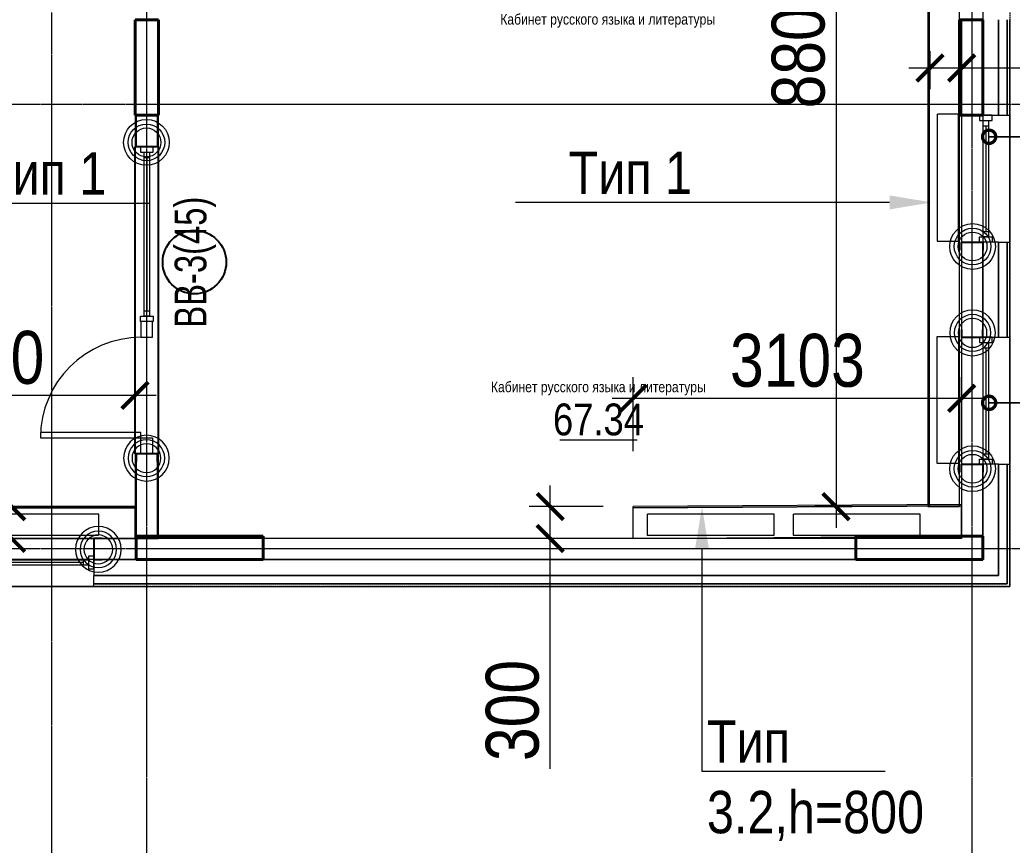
# Model space of a CAD drawing. Header units: millimetres. Extents: x -65509 to 912790, y 446 to 713294.
# Drawn here: x 495201 to 504578, y 503485 to 511283 of the extents above; entities that cross this region are included whole.
import ezdxf
from ezdxf import colors
from ezdxf.entities.mleader import LeaderData, LeaderLine
from ezdxf.enums import TextEntityAlignment as Align
from ezdxf.math import Vec2, Vec3

# ---------------------------------------------------------------- set-up
doc = ezdxf.new("R2010")
doc.units = ezdxf.units.MM
for name, pattern in [('CENTER2', [28.575, 19.05, -3.175, 3.175, -3.175]), ('DASHED', [19.05, 12.7, -6.35]), ('HIDDEN2', [4.7625, 3.175, -1.5875])]:
    doc.linetypes.add(name, pattern=pattern)
doc.layers.get('Defpoints').update_dxf_attribs({"color": 250})
for name, color, linetype, lineweight in [('A-AREA', 250, 'Continuous', 15), ('A-Wall_Материал_Газоблок_Контур', 250, 'Continuous', 0), ('АР_Area', 250, 'Continuous', 5), ('АР_Витраж', 250, 'Continuous', 13), ('АР_Витраж марка', 250, 'Continuous', 9), ('АР_Двери_витраж', 250, 'Continuous', 9), ('АР_Колонны', 250, 'Continuous', 30), ('АР_Окна', 250, 'Continuous', 5), ('АР_площадь пом', 250, 'Continuous', 5), ('АР_Размеры обшивки', 250, 'Continuous', 5), ('АР_Стены ЖБ', 250, 'Continuous', 35), ('АР_Стены ПЕНОблок', 250, 'Continuous', 20), ('АР_Тонкая', 250, 'Continuous', 5), ('АР_Утеплитель', 250, 'Continuous', 0), ('Зашивка радиаторов тип 3 (ГВЛВ 2 слоя_перамогранит)', 250, 'Continuous', 25), ('КМ_Фахверки', 250, 'Continuous', 25), ('Марка окна', 250, 'Continuous', 25), ('Размеры зашивки ГКЛ', 250, 'Continuous', 0), ('РД_Оси_100', 250, 'Continuous', 0), ('РД_проем_инж перемыч_фахверк', 250, 'Continuous', 18)]:
    doc.layers.add(name, color=color, linetype=linetype, lineweight=lineweight)
doc.layers.add('АР_Делит', color=250, linetype='Continuous', lineweight=0, plot=False)
doc.layers.add('РД_Проем', color=250, linetype='Continuous', lineweight=0, plot=False)
doc.layers.add('АР_Отопительные приборы', color=1, linetype='HIDDEN2', lineweight=0, true_color=0xff0000)
doc.layers.add('Зашивка радиаторов тип 1 (фанера и МДФ)', color=7, linetype='Continuous', lineweight=0, true_color=0x000085)
doc.layers.add('РД_Витраж_вн', color=250, linetype='Continuous')
doc.styles.add('Arial_09', font='ARIALN.TTF', dxfattribs={"width": 0.9})
doc.styles.add('style1', font='ARIALN.TTF')
doc.dimstyles.new('Dim200_ареал', dxfattribs={"dimscale": 100, "dimtxt": 5, "dimasz": 2.5, "dimexe": 2, "dimexo": 2, "dimgap": 1, "dimtad": 1, "dimzin": 12, "dimdsep": 46, "dimtxsty": 'style1', "dimblk": 'ARCHTICK', "dimcen": 3, "dimdle": 2, "dimclrd": 256, "dimclre": 256, "dimaunit": 1, "dimadec": 0, "dimazin": 3, "dimtfac": 1, "dimtmove": 1, "dimatfit": 3, "dimldrblk": 'OPEN30', "dimfxl": 5, "dimfxlon": 1, "dimtolj": 1, "dimtzin": 0, "dimlwd": 9, "dimlwe": 9, "dimarcsym": 0})

# ---------------------------------------------------------------- blocks, each defined once
blk = doc.blocks.new('_DotSmall')
at = {"color": 0, "linetype": 'ByBlock', "const_width": 0.5}
blk.add_lwpolyline([(-0.0625, 0, 1), (0.0625, 0, 1)], format="xyb", close=True, dxfattribs=at)
blk = doc.blocks.new('Ф_пеноблок 200')
at = {"layer": 'АР_Делит', "color": 1}
for radius in [216.3, 173, 136.2]:
    blk.add_circle((103.4, -41.9), radius, dxfattribs=at)
at = {"layer": 'КМ_Фахверки'}
blk.add_lwpolyline([(0, -75), (0, 0), (200, 0), (200, -75)], dxfattribs=at)
blk = doc.blocks.new('СОШ_2200_АР_ОСИ_М100_28.05.24')
at = {"layer": 'АР_Делит', "color": 5, "linetype": 'DASHED'}
blk.add_lwpolyline([(114955, 135155), (114955, -355), (93595.036, -355), (93595.036, 13855), (94145, 13855), (94145, 68320), (66055, 68320), (66055, 13857.73), (83455, 13857.73), (83455, -355), (45245, -355), (45245, 13145), (44695, 13145), (44695, 26755), (45245, 26755), (45245, 68320), (20455, 68320), (20455, 26755), (27955, 26755), (27955, 13145), (-355, 13145), (-355, 100855), (37145, 100855), (37145, 129155)], dxfattribs=at)
at = {"layer": 'РД_Оси_100', "linetype": 'CENTER2'}
for p, q in [((114600, -6155), (114600, 139938.679)), ((119910, 4200), (94200, 4200)), ((119910, 0), (94200, 0))]:
    blk.add_line(p, q, dxfattribs=at)
for points in [[(105900, 139938.679), (105900, -6155)], [(106800, -6155), (106800, 139938.679)]]:
    blk.add_lwpolyline(points, dxfattribs=at)
blk = doc.blocks.new('Bottom_R_1200')
at = {"layer": 'АР_Отопительные приборы'}
blk.add_lwpolyline([(-600, -100), (600, -100), (600, 100), (-600, 100)], close=True, dxfattribs=at)
blk = doc.blocks.new('Bottom_L_1200')
at = {"layer": 'АР_Отопительные приборы'}
blk.add_lwpolyline([(600, -100), (-600, -100), (-600, 100), (600, 100)], close=True, dxfattribs=at)
blk = doc.blocks.new('_ArchTick')
at = {"color": 0, "linetype": 'ByBlock', "const_width": 0.15}
blk.add_lwpolyline([(-0.5, -0.5), (0.5, 0.5)], dxfattribs=at)
blk = doc.blocks.new('*D666')
at = {"layer": 'Defpoints', "color": 0, "lineweight": 25, "transparency": 16777216}
for p in [(503303.9, 515483.3), (502914.9, 506683.3), (503303.9, 506683.3)]:
    blk.add_point(p, dxfattribs=at)
at = {"layer": 'АР_Размеры обшивки', "lineweight": 9, "transparency": 16777216}
for p, q in [((502914.9, 515683.3), (502914.9, 506483.3)), ((503103.9, 515483.3), (502714.9, 515483.3)), ((503103.9, 506683.3), (502714.9, 506683.3))]:
    blk.add_line(p, q, dxfattribs=at)
at = {"layer": 'АР_Размеры обшивки', "lineweight": 9, "transparency": 16777216, "xscale": 250, "yscale": 250, "zscale": 250}
for p, rotation in [((502914.9, 515483.3), 90), ((502914.9, 506683.3), 270)]:
    blk.add_blockref('_ArchTick', p, dxfattribs=dict(at, rotation=rotation))
at = {"layer": 'АР_Размеры обшивки', "color": 0, "transparency": 16777216, "insert": (502559.6, 511083.3), "char_height": 500, "attachment_point": 5, "rotation": 90, "style": 'style1'}
blk.add_mtext('\\A1;8800', dxfattribs=at)
blk = doc.blocks.new('_Open30')
at = {"color": 0, "linetype": 'ByBlock', "lineweight": -2}
for p, q in [((-1, 0.268), (0, 0)), ((0, 0), (-1, -0.268)), ((0, 0), (-1, 0))]:
    blk.add_line(p, q, dxfattribs=at)
blk = doc.blocks.new('*D698')
at = {"layer": 'Defpoints', "color": 0, "lineweight": 25, "transparency": 16777216}
for p in [(496290.2, 507735.3), (493299.9, 506683.3), (496290.2, 506683.3)]:
    blk.add_point(p, dxfattribs=at)
at = {"layer": 'АР_Размеры обшивки', "lineweight": 9, "transparency": 16777216}
for p, q in [((493299.9, 507235.3), (493299.9, 507935.3)), ((496290.2, 507235.3), (496290.2, 507935.3)), ((493099.9, 507735.3), (496490.2, 507735.3))]:
    blk.add_line(p, q, dxfattribs=at)
at = {"layer": 'АР_Размеры обшивки', "lineweight": 9, "transparency": 16777216, "xscale": 250, "yscale": 250, "zscale": 250, "rotation": 180}
blk.add_blockref('_ArchTick', (493299.9, 507735.3), dxfattribs=at)
at = {"layer": 'АР_Размеры обшивки', "lineweight": 9, "transparency": 16777216, "xscale": 250, "yscale": 250, "zscale": 250}
blk.add_blockref('_ArchTick', (496290.2, 507735.3), dxfattribs=at)
at = {"layer": 'АР_Размеры обшивки', "color": 0, "transparency": 16777216, "insert": (494795.5, 508090.6), "char_height": 500, "attachment_point": 5, "style": 'style1'}
blk.add_mtext('\\A1;2990', dxfattribs=at)
blk = doc.blocks.new('*D719')
at = {"layer": 'Defpoints', "color": 0, "lineweight": 25, "transparency": 16777216}
for p in [(504100.9, 507707.6), (504100.9, 506697.1), (500997.9, 506383.3)]:
    blk.add_point(p, dxfattribs=at)
at = {"layer": 'АР_Размеры обшивки', "lineweight": 9, "transparency": 16777216}
for p, q in [((500997.9, 507207.6), (500997.9, 507907.6)), ((504100.9, 507207.6), (504100.9, 507907.6)), ((500797.9, 507707.6), (504300.9, 507707.6))]:
    blk.add_line(p, q, dxfattribs=at)
at = {"layer": 'АР_Размеры обшивки', "lineweight": 9, "transparency": 16777216, "xscale": 250, "yscale": 250, "zscale": 250, "rotation": 180}
blk.add_blockref('_ArchTick', (500997.9, 507707.6), dxfattribs=at)
at = {"layer": 'АР_Размеры обшивки', "lineweight": 9, "transparency": 16777216, "xscale": 250, "yscale": 250, "zscale": 250}
blk.add_blockref('_ArchTick', (504100.9, 507707.6), dxfattribs=at)
at = {"layer": 'АР_Размеры обшивки', "color": 0, "transparency": 16777216, "insert": (502549.4, 508062.9), "char_height": 500, "attachment_point": 5, "style": 'style1'}
blk.add_mtext('\\A1;3103', dxfattribs=at)
blk = doc.blocks.new('*D720')
at = {"layer": 'Defpoints', "color": 0, "lineweight": 25, "transparency": 16777216}
for p in [(500212.9, 506683.3), (501000.9, 506683.3), (500997.9, 506383.3)]:
    blk.add_point(p, dxfattribs=at)
at = {"layer": 'АР_Размеры обшивки', "lineweight": 9, "transparency": 16777216}
for p, q in [((500212.9, 506183.3), (500212.9, 506883.3)), ((500712.9, 506683.3), (500012.9, 506683.3)), ((500712.9, 506383.3), (500012.9, 506383.3)), ((500212.9, 504205.2), (500212.9, 506383.3))]:
    blk.add_line(p, q, dxfattribs=at)
at = {"layer": 'АР_Размеры обшивки', "lineweight": 9, "transparency": 16777216, "xscale": 250, "yscale": 250, "zscale": 250}
for p, rotation in [((500212.9, 506683.3), 90), ((500212.9, 506383.3), 270)]:
    blk.add_blockref('_ArchTick', p, dxfattribs=dict(at, rotation=rotation))
at = {"layer": 'АР_Размеры обшивки', "color": 0, "transparency": 16777216, "insert": (499857.6, 504757.3), "char_height": 500, "attachment_point": 5, "rotation": 90, "style": 'style1'}
blk.add_mtext('\\A1;300', dxfattribs=at)
blk = doc.blocks.new('*D768')
at = {"layer": 'Defpoints', "color": 0, "lineweight": 25, "transparency": 16777216}
for p in [(503800.9, 511186.3), (504100.9, 511186.3), (503800.9, 510828.3)]:
    blk.add_point(p, dxfattribs=at)
at = {"layer": 'АР_Размеры обшивки', "lineweight": 9, "transparency": 16777216}
for p, q in [((503800.9, 510986.3), (503800.9, 510628.3)), ((504100.9, 510986.3), (504100.9, 510628.3)), ((504300.9, 510828.3), (503600.9, 510828.3)), ((506228, 510828.3), (504100.9, 510828.3))]:
    blk.add_line(p, q, dxfattribs=at)
at = {"layer": 'АР_Размеры обшивки', "lineweight": 9, "transparency": 16777216, "xscale": 250, "yscale": 250, "zscale": 250, "rotation": 180}
blk.add_blockref('_ArchTick', (503800.9, 510828.3), dxfattribs=at)
at = {"layer": 'АР_Размеры обшивки', "lineweight": 9, "transparency": 16777216, "xscale": 250, "yscale": 250, "zscale": 250}
blk.add_blockref('_ArchTick', (504100.9, 510828.3), dxfattribs=at)
at = {"layer": 'АР_Размеры обшивки', "color": 0, "transparency": 16777216, "insert": (505675.9, 511183.6), "char_height": 500, "attachment_point": 5, "style": 'style1'}
blk.add_mtext('\\A1;300', dxfattribs=at)
blk = doc.blocks.new('*D769')
at = {"layer": 'Defpoints', "color": 0, "lineweight": 25, "transparency": 16777216}
for p in [(495122.9, 506683.3), (495910.9, 506683.3), (495907.9, 506383.3)]:
    blk.add_point(p, dxfattribs=at)
at = {"layer": 'АР_Размеры обшивки', "lineweight": 9, "transparency": 16777216}
for p, q in [((495122.9, 506183.3), (495122.9, 506883.3)), ((495622.9, 506683.3), (494922.9, 506683.3)), ((495622.9, 506383.3), (494922.9, 506383.3)), ((495122.9, 504205.2), (495122.9, 506383.3))]:
    blk.add_line(p, q, dxfattribs=at)
at = {"layer": 'АР_Размеры обшивки', "lineweight": 9, "transparency": 16777216, "xscale": 250, "yscale": 250, "zscale": 250}
for p, rotation in [((495122.9, 506683.3), 90), ((495122.9, 506383.3), 270)]:
    blk.add_blockref('_ArchTick', p, dxfattribs=dict(at, rotation=rotation))
at = {"layer": 'АР_Размеры обшивки', "color": 0, "transparency": 16777216, "insert": (494767.6, 504757.3), "char_height": 500, "attachment_point": 5, "rotation": 90, "style": 'style1'}
blk.add_mtext('\\A1;300', dxfattribs=at)
blk = doc.blocks.new('MOK-МаркаПом_овал_ареал')
for p, q in [((-2.986, 3.764), (3.522, 3.764)), ((-2.75, -3), (2.75, -3))]:
    blk.add_line(p, q)
for centre, radius, start, end in [((-2.986, 0.215), 3.55, 90, 270), ((3.522, 0.215), 3.55, 270, 90), ((-7.411, 0), 7.161, 0, 0.00095)]:
    blk.add_arc(centre, radius, start, end)
at = {"color": 0, "style": 'style1'}
blk.add_attdef('АР-ПОМЕЩЕНИЕ:НОМЕР', text='', height=3, dxfattribs=at).set_placement((0.261, 0), align=Align.MIDDLE)
blk = doc.blocks.new('MOK-МаркаПомещения1')
at = {"layer": 'A-AREA', "color": 0}
blk.add_line((-3.651, -1.944), (3.649, -1.944), dxfattribs=at)
at = {"layer": 'A-AREA', "color": 0, "style": 'style1'}
blk.add_attdef('АР-ПОМЕЩЕНИЕ:ПЛОЩАДЬ', text='', height=3, dxfattribs=at).set_placement((0, 0), align=Align.MIDDLE)
at = {"layer": 'Defpoints', "style": 'style1', "flags": 8}
blk.add_attdef('АР-ПОМЕЩЕНИЕ:НАИМЕНОВАНИЕ', text='', height=1, dxfattribs=at).set_placement((0, 2.956), align=Align.MIDDLE)
blk = doc.blocks.new('МаркаВитража1')
at = {"layer": 'Defpoints'}
blk.add_circle((0, 0), 3, dxfattribs=at)
at = {"color": 0, "linetype": 'ByBlock', "lineweight": -2, "style": 'Arial_09', "width": 0.9}
blk.add_attdef('АР-ОКНО:НАИМЕНОВАНИЕ', text='', height=3, dxfattribs=at).set_placement((0, 0), align=Align.MIDDLE)

msp = doc.modelspace()

# ---------------------------------------------------------------- linework, layer by layer
at = {"layer": 'A-Wall_Материал_Газоблок_Контур', "linetype": 'Continuous', "lineweight": 0}
for p, q in [((504100.882, 510383.318), (504100.882, 509183.318)), ((504100.882, 508283.318), (504100.882, 507083.318)), ((495900.882, 506383.318), (493500.882, 506383.318)), ((493500.882, 505928.318), (495900.882, 505928.318))]:
    msp.add_line(p, q, dxfattribs=at)
at = {"layer": 'АР_Витраж', "linetype": 'Continuous', "lineweight": 5}
for p, q in [((496290.882, 510083.318), (496290.882, 508433.318)), ((496510.882, 510083.318), (496510.882, 508433.318))]:
    msp.add_line(p, q, dxfattribs=at)
at = {"layer": 'АР_Витраж', "linetype": 'Continuous', "lineweight": 13}
for p, q in [((496375.882, 509983.318), (496425.882, 509983.318)), ((496400.882, 509983.318), (496400.882, 508533.318)), ((496375.882, 508533.318), (496425.882, 508533.318))]:
    msp.add_line(p, q, dxfattribs=at)
for points in [[(496460.882, 510033.318), (496460.882, 510083.318), (496340.882, 510083.318), (496340.882, 510033.318)], [(496375.882, 510033.318), (496425.882, 510033.318), (496425.882, 508483.318), (496375.882, 508483.318)], [(496460.882, 508483.318), (496460.882, 508433.318), (496340.882, 508433.318), (496340.882, 508483.318)]]:
    msp.add_lwpolyline(points, close=True, dxfattribs=at)
at = {"layer": 'АР_Двери_витраж', "linetype": 'Continuous', "lineweight": 9}
for points in [[(496455.882, 508283.318), (496455.882, 508433.318), (496345.882, 508433.318), (496345.882, 508283.318)], [(496345.882, 507333.318), (496345.882, 507383.318), (495395.882, 507383.318), (495395.882, 507333.318)], [(496455.882, 507333.318), (496455.882, 507183.318), (496345.882, 507183.318), (496345.882, 507333.318)]]:
    msp.add_lwpolyline(points, close=True, dxfattribs=at)
msp.add_arc((496345.882, 507333.318), 950, 90, 180, dxfattribs=at)
at = {"layer": 'АР_Колонны', "linetype": 'HIDDEN2', "lineweight": 25}
for p, q in [((496290.882, 511283.318), (496510.882, 511283.318)), ((496290.882, 510383.318), (496290.882, 511283.318)), ((496510.882, 511283.318), (496510.882, 510383.318)), ((504080.882, 511283.318), (504300.882, 511283.318)), ((504080.882, 510383.318), (504080.882, 511283.318)), ((496510.882, 510383.318), (496290.882, 510383.318)), ((496300.882, 506403.318), (497500.882, 506403.318)), ((496300.882, 506183.318), (496300.882, 506403.318)), ((497500.882, 506403.318), (497500.882, 506183.318)), ((503100.882, 506403.318), (504300.882, 506403.318)), ((503100.882, 506183.318), (503100.882, 506403.318)), ((504300.882, 506403.318), (504300.882, 506183.318)), ((497500.882, 506183.318), (496300.882, 506183.318)), ((504300.882, 506183.318), (503100.882, 506183.318))]:
    msp.add_line(p, q, dxfattribs=at)
at = {"layer": 'АР_Колонны', "linetype": 'Continuous', "lineweight": 35}
for p, q in [((496290.882, 511283.318), (496290.882, 510383.318)), ((496510.882, 511283.318), (496290.882, 511283.318)), ((496510.882, 510383.318), (496510.882, 511283.318)), ((504080.882, 511283.318), (504080.882, 510383.318)), ((504300.882, 511283.318), (504080.882, 511283.318)), ((496290.882, 510383.318), (496510.882, 510383.318)), ((496300.882, 506403.318), (496300.882, 506183.318)), ((497500.882, 506403.318), (496300.882, 506403.318)), ((497500.882, 506183.318), (497500.882, 506403.318)), ((503100.882, 506403.318), (503100.882, 506183.318)), ((504300.882, 506403.318), (503100.882, 506403.318)), ((504300.882, 506183.318), (504300.882, 506403.318)), ((496300.882, 506183.318), (497500.882, 506183.318)), ((503100.882, 506183.318), (504300.882, 506183.318))]:
    msp.add_line(p, q, dxfattribs=at)
at = {"layer": 'АР_Окна', "linetype": 'Continuous', "lineweight": 5}
for p, q in [((504100.882, 510383.318), (504100.882, 509183.318)), ((504303.382, 509283.318), (504353.382, 509283.318)), ((504100.882, 508283.318), (504100.882, 507083.318)), ((504303.382, 508183.318), (504353.382, 508183.318)), ((495900.882, 506383.318), (493500.882, 506383.318)), ((495800.882, 506180.818), (495800.882, 506130.818)), ((495800.882, 506155.818), (493600.882, 506155.818)), ((495900.882, 505928.318), (493500.882, 505928.318))]:
    msp.add_line(p, q, dxfattribs=at)
for points in [[(504388.382, 509233.318), (504388.382, 509183.318), (504268.382, 509183.318), (504268.382, 509233.318)], [(504388.382, 508233.318), (504388.382, 508283.318), (504268.382, 508283.318), (504268.382, 508233.318)], [(504388.382, 507133.318), (504388.382, 507083.318), (504268.382, 507083.318), (504268.382, 507133.318)], [(495850.882, 506180.818), (495850.882, 506130.818), (493550.882, 506130.818), (493550.882, 506180.818)], [(495850.882, 506095.818), (495900.882, 506095.818), (495900.882, 506215.818), (495850.882, 506215.818)]]:
    msp.add_lwpolyline(points, close=True, dxfattribs=at)
at = {"layer": 'АР_Стены ЖБ', "linetype": 'Continuous', "lineweight": 40}
for p, q in [((496510.882, 511283.318), (496290.882, 511283.318)), ((496290.882, 511283.318), (496290.882, 510383.318)), ((496510.882, 510383.318), (496510.882, 511283.318)), ((504300.882, 511283.318), (504080.882, 511283.318)), ((504080.882, 511283.318), (504080.882, 510383.318)), ((496290.882, 510383.318), (496510.882, 510383.318)), ((497500.882, 506403.318), (496300.882, 506403.318)), ((496300.882, 506403.318), (496300.882, 506183.318)), ((497500.882, 506183.318), (497500.882, 506403.318)), ((504300.882, 506403.318), (503100.882, 506403.318)), ((503100.882, 506403.318), (503100.882, 506183.318)), ((504300.882, 506183.318), (504300.882, 506403.318)), ((496300.882, 506183.318), (497500.882, 506183.318)), ((503100.882, 506183.318), (504300.882, 506183.318))]:
    msp.add_line(p, q, dxfattribs=at)
at = {"layer": 'АР_Стены ПЕНОблок', "linetype": 'Continuous', "lineweight": 20}
for p, q in [((504100.882, 511283.318), (504100.882, 510383.318)), ((496500.882, 510383.318), (496300.882, 510383.318)), ((496300.882, 510383.318), (496300.882, 510083.318)), ((496500.882, 510083.318), (496500.882, 510383.318)), ((496300.882, 510083.318), (496500.882, 510083.318)), ((504300.882, 509183.318), (504100.882, 509183.318)), ((504100.882, 509183.318), (504100.882, 508283.318)), ((504300.882, 508283.318), (504300.882, 509183.318)), ((504100.882, 508283.318), (504300.882, 508283.318)), ((496500.882, 507183.318), (496300.882, 507183.318)), ((496300.882, 507183.318), (496300.882, 506383.318)), ((496500.882, 506383.318), (496500.882, 507183.318)), ((504300.882, 507083.318), (504100.882, 507083.318)), ((504100.882, 507083.318), (504100.882, 506383.318)), ((504300.882, 506183.318), (504300.882, 507083.318)), ((504100.882, 506383.318), (495900.882, 506383.318)), ((495900.882, 506383.318), (495900.882, 506183.318)), ((496300.882, 506383.318), (496500.882, 506383.318)), ((495900.882, 506183.318), (504300.882, 506183.318))]:
    msp.add_line(p, q, dxfattribs=at)
at = {"layer": 'АР_Тонкая', "linetype": 'Continuous', "lineweight": 0}
for p, q in [((496300.882, 510383.318), (496290.882, 510383.318)), ((496290.882, 510383.318), (496290.882, 510083.318)), ((496300.882, 510083.318), (496300.882, 510383.318)), ((496510.882, 510383.318), (496500.882, 510383.318)), ((496500.882, 510383.318), (496500.882, 510083.318)), ((496510.882, 510083.318), (496510.882, 510383.318)), ((496290.882, 510083.318), (496300.882, 510083.318)), ((496500.882, 510083.318), (496510.882, 510083.318)), ((496300.882, 507183.318), (496290.882, 507183.318)), ((496290.882, 507183.318), (496290.882, 506383.318)), ((496300.882, 506383.318), (496300.882, 507183.318)), ((496510.882, 507183.318), (496500.882, 507183.318)), ((496500.882, 507183.318), (496500.882, 506383.318)), ((496510.882, 506383.318), (496510.882, 507183.318)), ((496290.882, 506383.318), (496300.882, 506383.318)), ((496500.882, 506383.318), (496510.882, 506383.318))]:
    msp.add_line(p, q, dxfattribs=at)
at = {"layer": 'АР_Тонкая', "linetype": 'Continuous', "lineweight": 5}
for p, q in [((504450.882, 509183.318), (504555.882, 509183.318)), ((504450.882, 509183.318), (504450.882, 508283.318)), ((504530.882, 508283.318), (504530.882, 509183.318)), ((504530.882, 509183.318), (504530.882, 508283.318)), ((504555.882, 508283.318), (504555.882, 509183.318)), ((504450.882, 508283.318), (504555.882, 508283.318)), ((504450.882, 507083.318), (504555.882, 507083.318)), ((504450.882, 507083.318), (504450.882, 506033.318)), ((504530.882, 505953.318), (504530.882, 507083.318)), ((504530.882, 507083.318), (504530.882, 505953.318)), ((504555.882, 505928.318), (504555.882, 507083.318)), ((504450.882, 506033.318), (495900.882, 506033.318)), ((495900.882, 505928.318), (495900.882, 506033.318)), ((495900.882, 505953.318), (504530.882, 505953.318)), ((504530.882, 505953.318), (495900.882, 505953.318)), ((495900.882, 505928.318), (504555.882, 505928.318))]:
    msp.add_line(p, q, dxfattribs=at)
at = {"layer": 'АР_Утеплитель', "linetype": 'Continuous', "lineweight": 0}
for p, q in [((504450.882, 509183.318), (504300.882, 509183.318)), ((504300.882, 509183.318), (504300.882, 508283.318)), ((504450.882, 508283.318), (504450.882, 509183.318)), ((504300.882, 508283.318), (504450.882, 508283.318)), ((504450.882, 507083.318), (504300.882, 507083.318)), ((504300.882, 507083.318), (504300.882, 506183.318)), ((504450.882, 506033.318), (504450.882, 507083.318)), ((504300.882, 506183.318), (495900.882, 506183.318)), ((495900.882, 506183.318), (495900.882, 506033.318)), ((495900.882, 506033.318), (504450.882, 506033.318))]:
    msp.add_line(p, q, dxfattribs=at)
at = {"layer": 'Зашивка радиаторов тип 1 (фанера и МДФ)', "linetype": 'Continuous', "lineweight": 0}
for p, q in [((503780.881, 515483.318), (503780.882, 506683.318)), ((503793.381, 515483.318), (503793.382, 506683.318)), ((503793.382, 506683.318), (503793.381, 515483.318)), ((504080.882, 506683.318), (504080.881, 515483.318)), ((496290.189, 506683.318), (493300.882, 506683.318)), ((496290.189, 506670.818), (493300.882, 506670.818)), ((493300.882, 506670.818), (496290.189, 506670.818)), ((496290.189, 506383.318), (496290.189, 506683.318)), ((503780.882, 506683.318), (503793.382, 506683.318)), ((503793.382, 506683.318), (504080.882, 506683.318)), ((493300.882, 506383.318), (496290.189, 506383.318))]:
    msp.add_line(p, q, dxfattribs=at)
at = {"layer": 'Зашивка радиаторов тип 3 (ГВЛВ 2 слоя_перамогранит)', "linetype": 'Continuous', "lineweight": 0}
for p, q in [((504098.948, 506703.312), (500995.948, 506683.312)), ((500997.882, 506383.318), (500995.948, 506683.312)), ((504099.029, 506690.812), (500996.029, 506670.812)), ((500996.029, 506670.812), (504099.029, 506690.812)), ((504100.882, 506403.318), (504098.948, 506703.312)), ((500997.882, 506383.318), (504100.882, 506403.318))]:
    msp.add_line(p, q, dxfattribs=at)
at = {"layer": 'КМ_Фахверки'}
msp.add_lwpolyline([(504300.882, 506340.823), (504300.882, 506183.318), (504200.882, 506183.318)], dxfattribs=at)
at = {"layer": 'РД_Витраж_вн', "linetype": 'Continuous', "lineweight": -3}
for p, q in [((496290.882, 507183.318), (496290.882, 510083.318)), ((496510.882, 507183.318), (496510.882, 510083.318))]:
    msp.add_line(p, q, dxfattribs=at)
at = {"layer": 'РД_Проем', "linetype": 'Continuous', "lineweight": 0}
for p, q in [((496290.882, 507183.318), (496290.882, 510083.318)), ((496510.882, 507183.318), (496510.882, 510083.318))]:
    msp.add_line(p, q, dxfattribs=at)
at = {"layer": 'РД_проем_инж перемыч_фахверк', "linetype": 'Continuous', "lineweight": 18}
for p, q in [((496290.882, 510083.318), (496290.882, 507183.318)), ((496510.882, 510083.318), (496510.882, 507183.318))]:
    msp.add_line(p, q, dxfattribs=at)

# ---------------------------------------------------------------- block references
at = {"layer": 'АР_Area', "linetype": 'Continuous', "lineweight": 5}
ref = msp.add_blockref('MOK-МаркаПом_овал_ареал', (500767.008, 511758.416), dxfattribs=dict(at, xscale=100, yscale=100, zscale=100))
ref.add_attrib('АР-ПОМЕЩЕНИЕ:НОМЕР', '4.062', dxfattribs={"layer": '0', "color": 0, "height": 350, "style": 'style1'}).set_placement((500767.008, 511758.416), align=Align.MIDDLE)
ref.add_attrib('АР-ПОМЕЩЕНИЕ:НАИМЕНОВАНИЕ', 'Кабинет русского языка и литературы', dxfattribs={"layer": 'Defpoints', "color": 2, "height": 100, "style": 'style1'}).set_placement((500757.592, 511277.023), align=Align.MIDDLE)
at = {"layer": 'АР_Витраж марка', "linetype": 'Continuous', "lineweight": 9, "xscale": 100, "yscale": 100, "zscale": 100, "rotation": 89.99999999999999}
msp.add_blockref('МаркаВитража1', (496851.074, 508993.638), dxfattribs=at).add_auto_attribs({'АР-ОКНО:НАИМЕНОВАНИЕ': 'ВВ-3(45)'})
at = {"layer": 'АР_Отопительные приборы'}
for name, p, rotation in [('Bottom_R_1200', (503970.882, 509791.938), 90), ('Bottom_L_1200', (503970.882, 507691.938), 89.99999999999999)]:
    msp.add_blockref(name, p, dxfattribs=dict(at, rotation=rotation))
for p in [(495347.335, 506513.318), (501729.974, 506513.318), (503109.535, 506513.318)]:
    msp.add_blockref('Bottom_R_1200', p, dxfattribs=at)
at = {"layer": 'АР_площадь пом', "linetype": 'Continuous', "lineweight": 5}
ref = msp.add_blockref('MOK-МаркаПомещения1', (500669.333, 507507.694), dxfattribs=dict(at, xscale=100, yscale=100, zscale=100))
ref.add_attrib('АР-ПОМЕЩЕНИЕ:НАИМЕНОВАНИЕ', 'Кабинет русского языка и литературы', dxfattribs={"layer": 'Defpoints', "height": 100, "style": 'style1'}).set_placement((500669.333, 507803.257), align=Align.MIDDLE)
ref.add_attrib('АР-ПОМЕЩЕНИЕ:ПЛОЩАДЬ', '67.34', dxfattribs={"layer": 'A-AREA', "color": 0, "height": 300, "style": 'style1'}).set_placement((500669.333, 507507.694), align=Align.MIDDLE)
at = {"layer": 'КМ_Фахверки', "rotation": 180}
msp.add_blockref('Ф_пеноблок 200', (496500.882, 510083.318), dxfattribs=at)
msp.add_blockref('Ф_пеноблок 200', (496500.882, 510083.318), dxfattribs=at)
at = {"layer": 'КМ_Фахверки'}
msp.add_blockref('Ф_пеноблок 200', (504100.882, 509183.318), dxfattribs=at)
at = {"layer": 'КМ_Фахверки', "xscale": -1}
msp.add_blockref('Ф_пеноблок 200', (496500.882, 507183.318), dxfattribs=at)
msp.add_blockref('Ф_пеноблок 200', (496500.882, 507183.318), dxfattribs=at)
at = {"layer": 'КМ_Фахверки', "xscale": -1, "rotation": 90}
msp.add_blockref('Ф_пеноблок 200', (495900.882, 506383.318), dxfattribs=at)
msp.add_blockref('Ф_пеноблок 200', (495900.882, 506383.318), dxfattribs=at)

# ---------------------------------------------------------------- dimensions: what is measured, and where the dimension line sits
at = {"layer": 'АР_Размеры обшивки'}
dim = msp.add_linear_dim(base=(502914.887, 506683.318), p1=(503303.881, 515483.318), p2=(503303.882, 506683.318), angle=90, dimstyle='Dim200_ареал', override={"dimdec": 0}, dxfattribs=at)
dim.commit()
dim.dimension.update_dxf_attribs({"geometry": '*D666', "text_midpoint": (502559.601, 511083.318)})
dim = msp.add_linear_dim(base=(496290.189, 507735.266), p1=(493299.882, 506683.318), p2=(496290.189, 506683.318), dimstyle='Dim200_ареал', override={"dimdec": 0}, dxfattribs=at)
dim.commit()
dim.dimension.update_dxf_attribs({"geometry": '*D698', "text_midpoint": (494795.535, 507735.266), "dimtype": 160})
for base, p1, p2, picture, middle in [((495122.882, 506683.318), (495907.882, 506383.318), (495910.882, 506683.318), '*D769', (495309.239, 504757.266)), ((500212.882, 506683.318), (500997.882, 506383.318), (501000.882, 506683.318), '*D720', (500399.239, 504757.266))]:
    dim = msp.add_linear_dim(base=base, p1=p1, p2=p2, angle=90, dimstyle='Dim200_ареал', override={"dimdec": 0}, dxfattribs=at)
    dim.commit()
    dim.dimension.update_dxf_attribs({"geometry": picture, "text_midpoint": middle, "dimtype": 160})

# ---------------------------------------------------------------- leaders
at = {"layer": 'Марка окна', "lineweight": 0, "ltscale": 20}
ml = msp.add_multileader_mtext('Standard', dxfattribs=at)
ml.set_content('+16.200\\P+13.500', color=256, style='style1')
ml.set_leader_properties(color=256, linetype='ByLayer', lineweight=-1)
ml.set_arrow_properties(name='DOTSMALL')
ml.build(insert=Vec2(0, 0))
ml.multileader.update_dxf_attribs({"text_left_attachment_type": 6, "text_right_attachment_type": 6, "dogleg_length": 200, "arrow_head_size": 250})
ctx = ml.context
ctx.base_point, ctx.char_height, ctx.arrow_head_size, ctx.landing_gap_size, ctx.plane_origin = Vec3(506020.474, 510181.156), 250, 250, 0, Vec3(506415.451, 509496.629)
ctx.left_attachment, ctx.right_attachment = 6, 6
notes = []
notes.append((ctx, [(1, (1, 1, 0), (504958.869, 510181.156), (1, 0), 1061.605, [(0, [(504360.754, 510178.486)], 0, [])])]))
ctx.mtext.insert, ctx.mtext.line_spacing_factor, ctx.mtext.flow_direction = Vec3(506020.474, 510481.156), 0.96, 5
ctx.mtext.has_bg_fill, ctx.mtext.bg_color, ctx.mtext.bg_scale_factor, ctx.mtext.bg_transparency, ctx.mtext.use_window_bg_color = 1, -1027028792, 1.5, 0, 1
ml = msp.add_multileader_mtext('Standard', dxfattribs=at)
ml.set_content('+16.200\\P+13.500', color=256, style='style1')
ml.set_leader_properties(color=256, linetype='ByLayer', lineweight=-1)
ml.set_arrow_properties(name='DOTSMALL')
ml.build(insert=Vec2(0, 0))
ml.multileader.update_dxf_attribs({"text_left_attachment_type": 6, "text_right_attachment_type": 6, "dogleg_length": 200, "arrow_head_size": 250})
ctx = ml.context
ctx.base_point, ctx.char_height, ctx.arrow_head_size, ctx.landing_gap_size, ctx.plane_origin = Vec3(506020.474, 507667.038), 250, 250, 0, Vec3(506415.451, 506982.511)
ctx.left_attachment, ctx.right_attachment = 6, 6
notes.append((ctx, [(1, (1, 1, 0), (504958.869, 507667.038), (1, 0), 1061.605, [(0, [(504360.754, 507664.368)], 0, [])])]))
ctx.mtext.insert, ctx.mtext.line_spacing_factor, ctx.mtext.flow_direction = Vec3(506020.474, 507967.038), 0.96, 5
ctx.mtext.has_bg_fill, ctx.mtext.bg_color, ctx.mtext.bg_scale_factor, ctx.mtext.bg_transparency, ctx.mtext.use_window_bg_color = 1, -1027028792, 1.5, 0, 1
at = {"layer": 'Размеры зашивки ГКЛ'}
ml = msp.add_multileader_mtext('Standard', dxfattribs=at)
ml.set_content('\\pxsm1;Тип 1 ', color=(0, 0, 138), style='style1')
ml.set_leader_properties(color=256, linetype='ByLayer', lineweight=9)
ml.build(insert=Vec2(0, 0))
ml.multileader.update_dxf_attribs({"has_dogleg": 0, "text_left_attachment_type": 6, "text_right_attachment_type": 6, "text_bottom_attachment_type": 10, "dogleg_length": 25, "arrow_head_size": 400})
ctx = ml.context
ctx.base_point, ctx.char_height, ctx.arrow_head_size, ctx.landing_gap_size, ctx.plane_origin = Vec3(494801.808, 509552.326), 400, 400, 50, Vec3(487942.62, 515630.405)
ctx.left_attachment, ctx.right_attachment, ctx.top_attachment = 6, 6, 10
notes.append((ctx, [(0, (1, 1, 0), (494776.808, 509552.326), (1, 0), 25, [(1, [(494805.225, 506633.926)], 0, [])])]))
ctx.mtext.insert, ctx.mtext.width, ctx.mtext.defined_height, ctx.mtext.line_spacing_factor, ctx.mtext.flow_direction = Vec3(494851.808, 510032.326), 1668.44707, 600, 0.3, 5
ml = msp.add_multileader_mtext('Standard', dxfattribs=at)
ml.set_content('\\pxsm1;Тип 1 ', color=(0, 0, 138), style='style1')
ml.set_leader_properties(color=256, linetype='ByLayer', lineweight=9)
ml.build(insert=Vec2(0, 0))
ml.multileader.update_dxf_attribs({"has_dogleg": 0, "text_left_attachment_type": 6, "text_right_attachment_type": 6, "text_bottom_attachment_type": 10, "dogleg_length": 25, "arrow_head_size": 400})
ctx = ml.context
ctx.base_point, ctx.char_height, ctx.arrow_head_size, ctx.landing_gap_size, ctx.plane_origin = Vec3(500337.126, 509558.085), 400, 400, 50, Vec3(494391.298, 516528.65)
ctx.left_attachment, ctx.right_attachment, ctx.top_attachment = 6, 6, 10
notes.append((ctx, [(1, (1, 1, 0), (501532.522, 509558.085), (-1, 0), 25, [(1, [(503820.174, 509558.085)], 0, [])])]))
ctx.mtext.insert, ctx.mtext.width, ctx.mtext.defined_height, ctx.mtext.line_spacing_factor, ctx.mtext.flow_direction = Vec3(500387.126, 510038.085), 1668.44707, 600, 0.3, 5
ml = msp.add_multileader_mtext('Standard', dxfattribs=at)
ml.set_content('\\pxsm1;Тип 3.2,h=800', color=(0, 0, 138), style='style1')
ml.set_leader_properties(color=256, linetype='ByLayer', lineweight=9)
ml.build(insert=Vec2(0, 0))
ml.multileader.update_dxf_attribs({"has_dogleg": 0, "text_left_attachment_type": 6, "text_right_attachment_type": 6, "text_bottom_attachment_type": 10, "dogleg_length": 25, "arrow_head_size": 400})
ctx = ml.context
ctx.base_point, ctx.char_height, ctx.arrow_head_size, ctx.landing_gap_size, ctx.plane_origin = Vec3(501644.426, 504184.041), 400, 400, 50, Vec3(494785.238, 515368.883)
ctx.left_attachment, ctx.right_attachment, ctx.top_attachment = 6, 6, 10
notes.append((ctx, [(0, (1, 1, 0), (501619.426, 504184.041), (1, 0), 25, [(1, [(501647.843, 506683.318)], 0, [])])]))
ctx.mtext.insert, ctx.mtext.width, ctx.mtext.defined_height, ctx.mtext.line_spacing_factor, ctx.mtext.flow_direction = Vec3(501694.426, 504664.041), 1668.44707, 600, 0.3, 5
for ctx, leaders in notes:
    for number, flags, end, landing, length, lines in leaders:
        leader = LeaderData()
        leader.index, (leader.has_last_leader_line, leader.has_dogleg_vector, leader.attachment_direction) = number, flags
        leader.last_leader_point, leader.dogleg_vector, leader.dogleg_length = Vec3(end), Vec3(landing), length
        for number, points, colour, breaks in lines:
            line = LeaderLine()
            line.index, line.vertices, line.color, line.breaks = number, Vec3.list(points), colors.encode_raw_color(colour), breaks
            leader.lines.append(line)
        ctx.leaders.append(leader)

# ---------------------------------------------------------------- next in the draw order: linework, layer by layer
at = {"layer": 'A-Wall_Материал_Газоблок_Контур', "linetype": 'Continuous', "lineweight": 0}
for p, q in [((504555.882, 509183.318), (504555.882, 510383.318)), ((504555.882, 507083.318), (504555.882, 508283.318))]:
    msp.add_line(p, q, dxfattribs=at)
at = {"layer": 'АР_Колонны', "linetype": 'HIDDEN2', "lineweight": 25}
for p, q in [((504300.882, 511283.318), (504300.882, 510383.318)), ((504300.882, 510383.318), (504080.882, 510383.318))]:
    msp.add_line(p, q, dxfattribs=at)
at = {"layer": 'АР_Колонны', "linetype": 'Continuous', "lineweight": 35}
for p, q in [((504300.882, 510383.318), (504300.882, 511283.318)), ((504080.882, 510383.318), (504300.882, 510383.318))]:
    msp.add_line(p, q, dxfattribs=at)
at = {"layer": 'АР_Окна', "linetype": 'Continuous', "lineweight": 5}
for p, q in [((504555.882, 510383.318), (504555.882, 509183.318)), ((504303.382, 510283.318), (504353.382, 510283.318)), ((504328.382, 510283.318), (504328.382, 509283.318)), ((504555.882, 508283.318), (504555.882, 507083.318)), ((504328.382, 508183.318), (504328.382, 507183.318)), ((504303.382, 507183.318), (504353.382, 507183.318))]:
    msp.add_line(p, q, dxfattribs=at)
for points in [[(504388.382, 510333.318), (504388.382, 510383.318), (504268.382, 510383.318), (504268.382, 510333.318)], [(504303.382, 510333.318), (504353.382, 510333.318), (504353.382, 509233.318), (504303.382, 509233.318)], [(504303.382, 508233.318), (504353.382, 508233.318), (504353.382, 507133.318), (504303.382, 507133.318)]]:
    msp.add_lwpolyline(points, close=True, dxfattribs=at)
at = {"layer": 'АР_Стены ЖБ', "linetype": 'Continuous', "lineweight": 40}
for p, q in [((504300.882, 510383.318), (504300.882, 511283.318)), ((504080.882, 510383.318), (504300.882, 510383.318))]:
    msp.add_line(p, q, dxfattribs=at)
at = {"layer": 'АР_Стены ПЕНОблок', "linetype": 'Continuous', "lineweight": 20}
for p, q in [((504300.882, 510383.318), (504300.882, 511283.318)), ((504100.882, 510383.318), (504300.882, 510383.318))]:
    msp.add_line(p, q, dxfattribs=at)
at = {"layer": 'АР_Тонкая', "linetype": 'Continuous', "lineweight": 5}
for p, q in [((504450.882, 511283.318), (504450.882, 510383.318)), ((504530.882, 510383.318), (504530.882, 511283.318)), ((504530.882, 511283.318), (504530.882, 510383.318)), ((504555.882, 510383.318), (504555.882, 511283.318)), ((504450.882, 510383.318), (504555.882, 510383.318))]:
    msp.add_line(p, q, dxfattribs=at)
at = {"layer": 'АР_Утеплитель', "linetype": 'Continuous', "lineweight": 0}
for p, q in [((504300.882, 511283.318), (504300.882, 510383.318)), ((504450.882, 510383.318), (504450.882, 511283.318)), ((504300.882, 510383.318), (504450.882, 510383.318))]:
    msp.add_line(p, q, dxfattribs=at)
at = {"layer": 'КМ_Фахверки', "lineweight": 5}
msp.add_lwpolyline([(435451.032, 597333.318), (504300.882, 597333.318), (504300.882, 506183.318), (435100.882, 506183.318), (435100.882, 574808.318), (435451.032, 574808.318), (435451.032, 597333.318)], dxfattribs=at)

# ---------------------------------------------------------------- next in the draw order: block references
at = {"layer": 'КМ_Фахверки', "xscale": -1, "rotation": 180}
msp.add_blockref('Ф_пеноблок 200', (504100.882, 508283.318), dxfattribs=at)
at = {"layer": 'КМ_Фахверки'}
msp.add_blockref('Ф_пеноблок 200', (504100.882, 507083.318), dxfattribs=at)
at = {"layer": 'РД_Оси_100'}
msp.add_blockref('СОШ_2200_АР_ОСИ_М100_28.05.24', (389600.882, 506283.318), dxfattribs=at)

# ---------------------------------------------------------------- next in the draw order: dimensions: what is measured, and where the dimension line sits
at = {"layer": 'АР_Размеры обшивки'}
dim = msp.add_linear_dim(base=(503800.878, 510828.318), p1=(504100.878, 511186.318), p2=(503800.878, 511186.318), dimstyle='Dim200_ареал', override={"dimdec": 0}, dxfattribs=at)
dim.commit()
dim.dimension.update_dxf_attribs({"geometry": '*D768', "text_midpoint": (505675.882, 510448.032), "dimtype": 160})
dim = msp.add_linear_dim(base=(504100.882, 507707.642), p1=(500997.882, 506383.318), p2=(504100.882, 506697.068), dimstyle='Dim200_ареал', override={"dimdec": 0}, dxfattribs=at)
dim.commit()
dim.dimension.update_dxf_attribs({"geometry": '*D719', "text_midpoint": (502549.382, 508062.928)})

doc.saveas('drawing.dxf')
